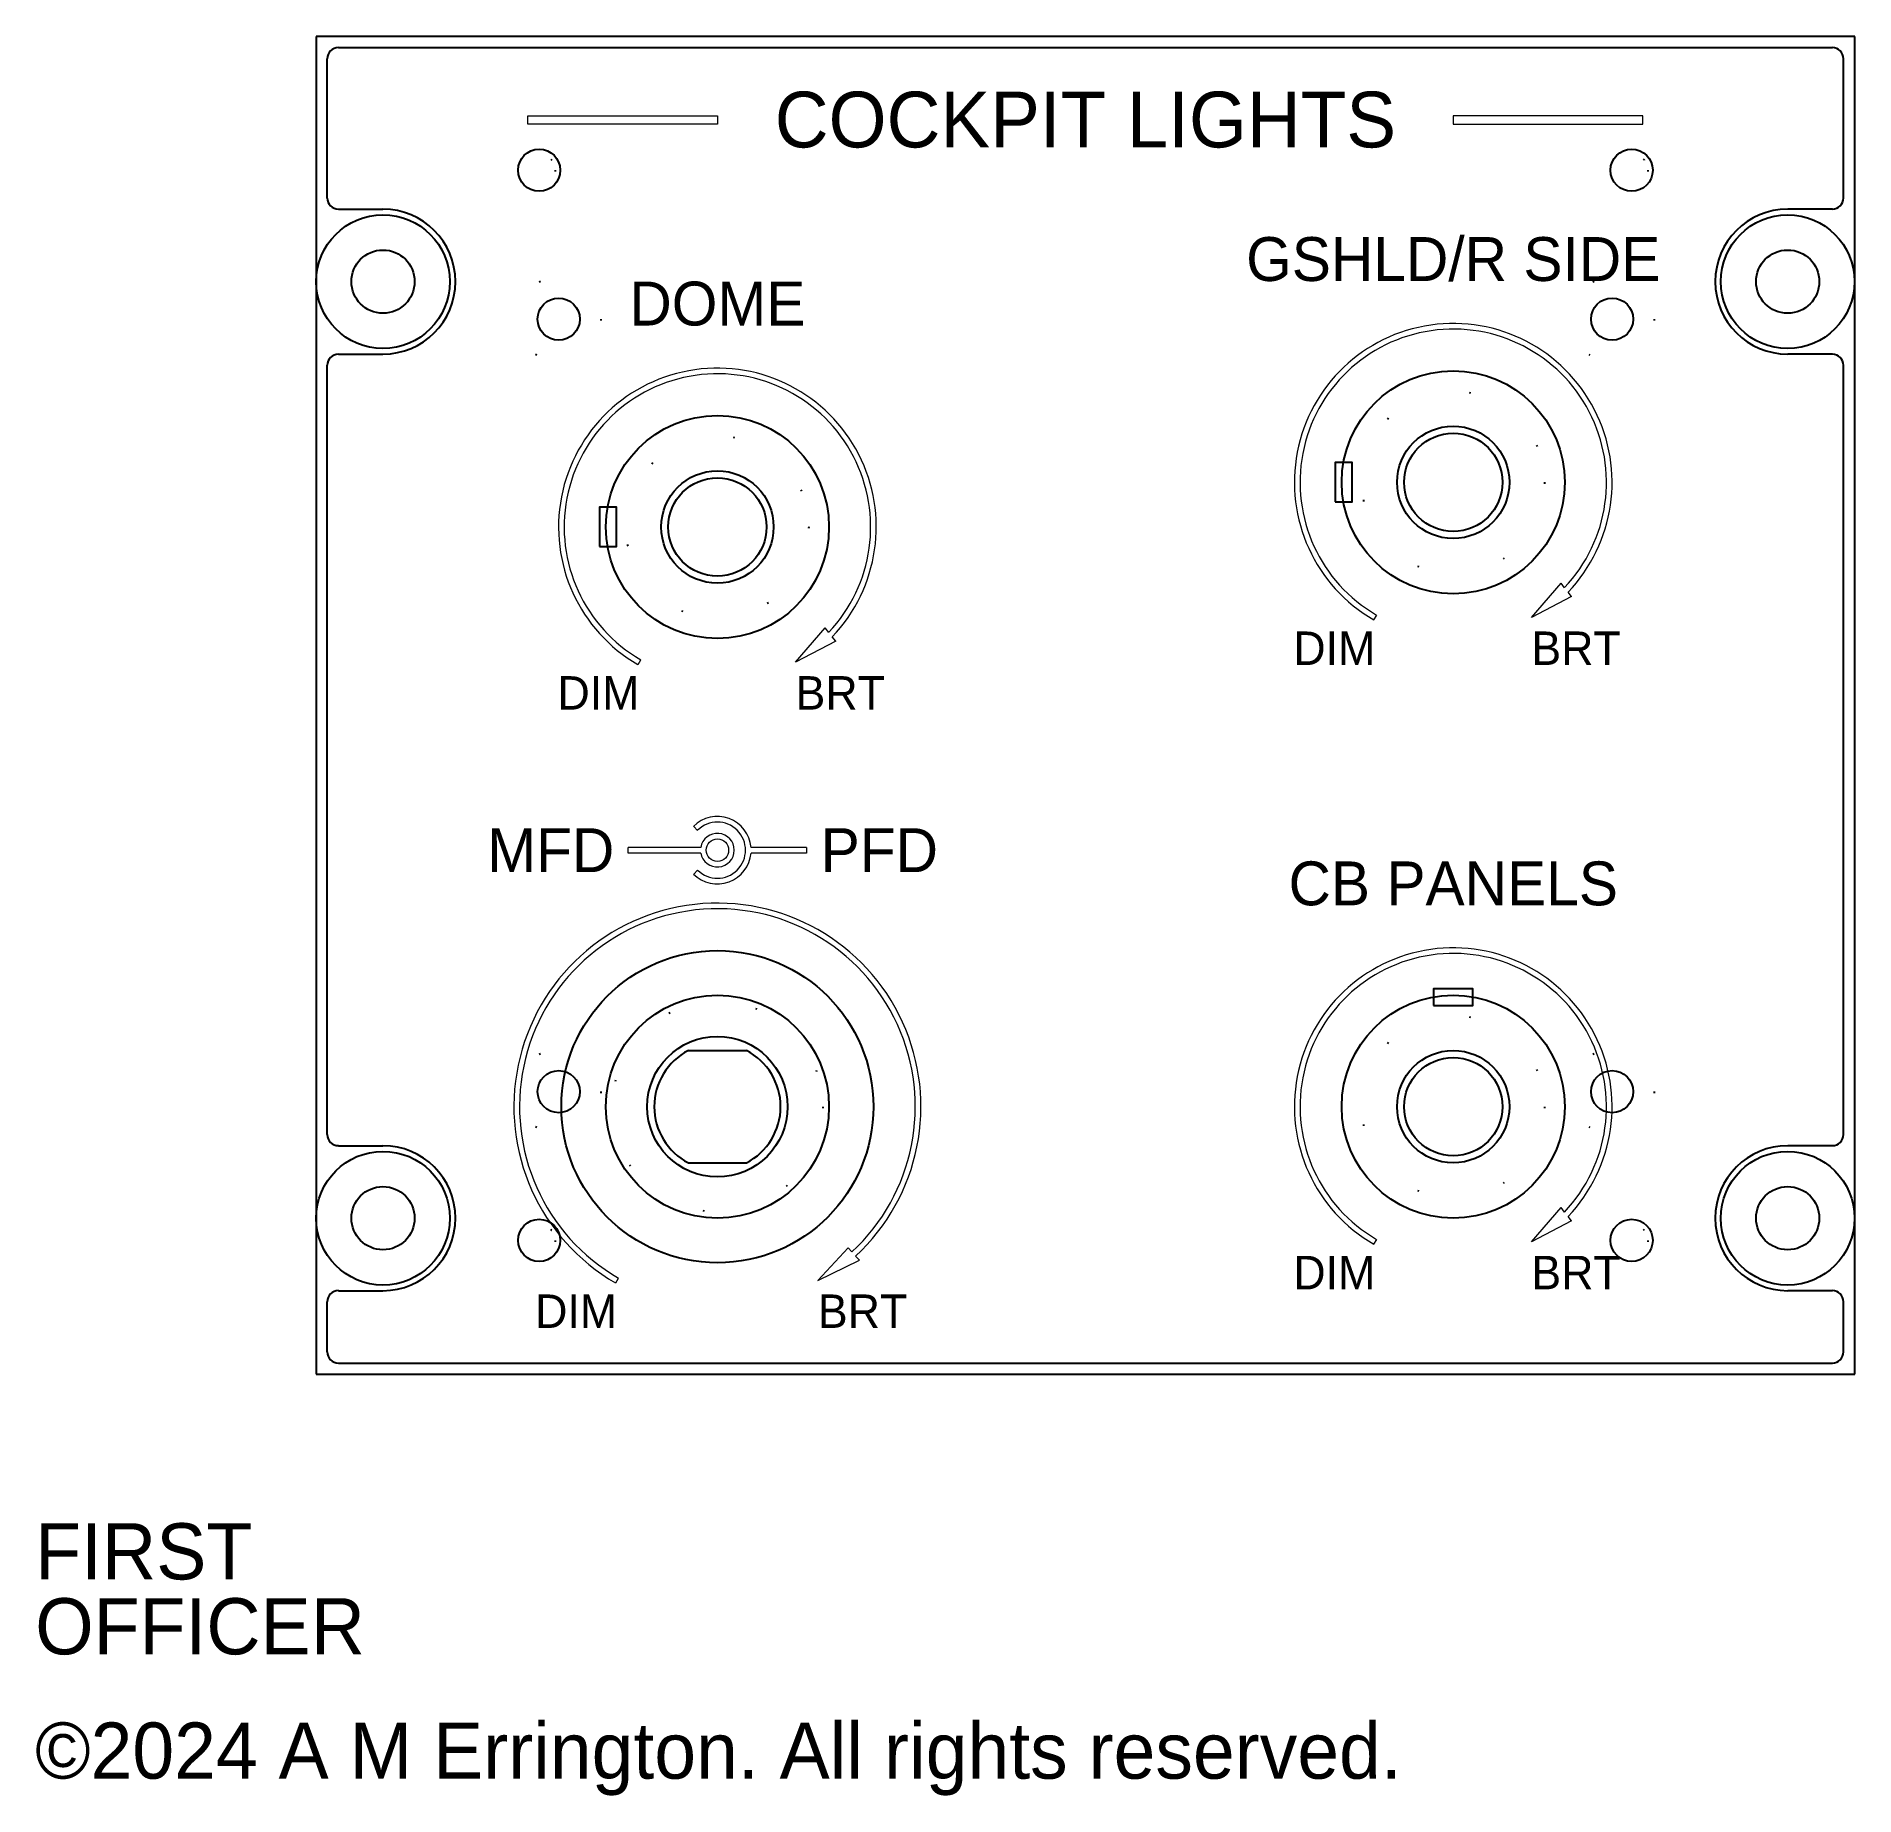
# Model space of a CAD drawing. Header units: millimetres. Extents: x -20 to 110, y -30 to 95.
import ezdxf

# ---------------------------------------------------------------- set-up
doc = ezdxf.new("R2010")
doc.units = ezdxf.units.MM
doc.linetypes.add('DOT', pattern=[6.35, 0.1, -6.25])
for name, color, linetype, lineweight, true_color in [('decal', 5, 'Continuous', 5, 0x0000ff), ('dimensions', 7, 'Continuous', 25, 0x000000), ('fascia', 6, 'Continuous', 25, 0xff00ff), ('fascia_counterbore', 3, 'DOT', 25, 0x00ff00), ('fasteners', 9, 'Continuous', 25, 0xc0c0c0), ('knobs', 9, 'Continuous', 25, 0xc0c0c0), ('plate', 1, 'Continuous', 25, 0xff0000)]:
    doc.layers.add(name, color=color, linetype=linetype, lineweight=lineweight, true_color=true_color)
doc.styles.add('textstyle0', font='')
doc.styles.add('textstyle1', font='')
doc.styles.add('textstyle10', font='')
doc.styles.add('textstyle11', font='')
doc.styles.add('textstyle12', font='')
doc.styles.add('textstyle13', font='')
doc.styles.add('textstyle14', font='')
doc.styles.add('textstyle15', font='')
doc.styles.add('textstyle2', font='')
doc.styles.add('textstyle3', font='')
doc.styles.add('textstyle4', font='')
doc.styles.add('textstyle5', font='')
doc.styles.add('textstyle6', font='')
doc.styles.add('textstyle7', font='')
doc.styles.add('textstyle8', font='')
doc.styles.add('textstyle9', font='')
doc.styles.get('textstyle0').set_extended_font_data('Arial')
doc.styles.get('textstyle1').set_extended_font_data('Arial')
doc.styles.get('textstyle10').set_extended_font_data('Arial')
doc.styles.get('textstyle11').set_extended_font_data('Arial')
doc.styles.get('textstyle12').set_extended_font_data('Arial')
doc.styles.get('textstyle13').set_extended_font_data('Arial')
doc.styles.get('textstyle14').set_extended_font_data('Arial')
doc.styles.get('textstyle15').set_extended_font_data('Arial')
doc.styles.get('textstyle2').set_extended_font_data('Arial')
doc.styles.get('textstyle3').set_extended_font_data('Arial')
doc.styles.get('textstyle4').set_extended_font_data('Arial')
doc.styles.get('textstyle5').set_extended_font_data('Arial')
doc.styles.get('textstyle6').set_extended_font_data('Arial')
doc.styles.get('textstyle7').set_extended_font_data('Arial')
doc.styles.get('textstyle8').set_extended_font_data('Arial')
doc.styles.get('textstyle9').set_extended_font_data('Arial')

msp = doc.modelspace()

# ---------------------------------------------------------------- linework, layer by layer
at = {"layer": 'decal'}
for p, q in [((86.52, 53.88), (88.64, 56.31)), ((88.89, 56), (88.64, 56.31)), ((89.38, 55.37), (89.14, 55.68)), ((89.38, 55.37), (86.52, 53.88)), ((34.13, 50.7), (36.25, 53.14)), ((36.5, 52.82), (36.25, 53.14)), ((75.31, 53.7), (75.51, 54.05)), ((37, 52.19), (34.13, 50.7)), ((37, 52.19), (36.75, 52.51)), ((22.92, 50.53), (23.12, 50.87)), ((27.16, 38.72), (26.88, 39)), ((27.39, 37.51), (22.22, 37.51)), ((22.22, 37.11), (22.22, 37.51)), ((27.39, 37.11), (22.22, 37.11)), ((34.92, 37.51), (30.97, 37.51)), ((34.92, 37.11), (30.97, 37.11)), ((34.92, 37.51), (34.92, 37.11)), ((27.16, 35.89), (26.88, 35.61)), ((86.52, 9.43), (88.64, 11.86)), ((88.89, 11.55), (88.64, 11.86)), ((89.38, 10.92), (86.52, 9.43)), ((89.38, 10.92), (89.14, 11.23)), ((75.31, 9.25), (75.51, 9.6)), ((35.72, 6.68), (37.87, 9)), ((35.72, 6.68), (38.68, 8.12)), ((38.14, 8.71), (37.87, 9)), ((38.68, 8.12), (38.41, 8.41)), ((21.33, 6.5), (21.53, 6.85))]:
    msp.add_line(p, q, dxfattribs=at)
at = {"layer": 'decal', "flags": 128}
for points in [[(28.57, 89), (15.08, 89), (15.08, 89.6), (28.57, 89.6)], [(80.96, 89), (94.45, 89), (94.45, 89.6), (80.96, 89.6)]]:
    msp.add_lwpolyline(points, close=True, dxfattribs=at)
at = {"layer": 'decal'}
msp.add_circle((28.57, 37.31), 0.8, dxfattribs=at)
for centre, radius, start, end in [((80.96, 63.5), 11.31, 316.2802, 240), ((80.96, 63.5), 10.91, 316.578, 240), ((28.57, 60.32), 11.31, 316.2802, 240), ((28.57, 60.32), 10.91, 316.578, 240), ((28.57, 37.31), 2.4, 4.7802, 135), ((28.57, 37.31), 2, 225, 135), ((28.57, 37.31), 1.2, 189.5941, 170.4059), ((28.57, 37.31), 2.4, 225, 355.2198), ((28.57, 19.05), 14.49, 312.7587, 240), ((28.57, 19.05), 14.09, 312.7587, 240), ((80.96, 19.05), 11.31, 316.2802, 240), ((80.96, 19.05), 10.91, 316.578, 240)]:
    msp.add_arc(centre, radius, start, end, dxfattribs=at)
at = {"layer": 'fascia'}
for p, q in [((0.79, 83.74), (0.79, 93.66)), ((1.59, 94.46), (107.95, 94.46)), ((108.74, 83.74), (108.74, 93.66)), ((1.59, 82.95), (4.76, 82.95)), ((107.95, 82.95), (104.77, 82.95)), ((1.59, 72.63), (4.76, 72.63)), ((107.95, 72.63), (104.77, 72.63)), ((0.79, 17.07), (0.79, 71.83)), ((108.74, 17.07), (108.74, 71.83)), ((1.59, 16.27), (4.76, 16.27)), ((107.95, 16.27), (104.77, 16.27)), ((1.59, 5.95), (4.76, 5.95)), ((107.95, 5.95), (104.77, 5.95)), ((0.79, 1.59), (0.79, 5.16)), ((108.74, 1.59), (108.74, 5.16)), ((1.59, 0.79), (107.95, 0.79))]:
    msp.add_line(p, q, dxfattribs=at)
for centre, radius in [((80.96, 63.5), 4), ((28.57, 60.32), 4), ((28.57, 19.05), 5), ((80.96, 19.05), 4)]:
    msp.add_circle(centre, radius, dxfattribs=at)
for centre, radius, start, end in [((1.59, 93.66), 0.794, 90, 180), ((107.95, 93.66), 0.794, 0, 90), ((1.59, 83.74), 0.794, 180, 270), ((4.76, 77.79), 5.16, 270, 90), ((104.77, 77.79), 5.16, 90, 270), ((107.95, 83.74), 0.794, 270, 0), ((1.59, 71.83), 0.794, 90, 180), ((107.95, 71.83), 0.794, 0, 90), ((1.59, 17.07), 0.794, 180, 270), ((107.95, 17.07), 0.794, 270, 0), ((4.76, 11.11), 5.16, 270, 90), ((104.77, 11.11), 5.16, 90, 270), ((1.59, 5.16), 0.794, 90, 180), ((107.95, 5.16), 0.794, 0, 90), ((1.59, 1.59), 0.794, 180, 270), ((107.95, 1.59), 0.794, 270, 0)]:
    msp.add_arc(centre, radius, start, end, dxfattribs=at)
at = {"layer": 'fascia_counterbore'}
for centre, radius in [((15.88, 85.72), 1.15), ((93.66, 85.72), 1.15), ((17.27, 75.12), 3), ((92.27, 75.12), 3), ((80.96, 63.5), 6.5), ((28.57, 60.32), 6.5), ((28.57, 19.05), 7.5), ((80.96, 19.05), 6.5), ((17.27, 20.12), 3), ((92.27, 20.12), 3), ((15.88, 9.53), 1.15), ((93.66, 9.53), 1.15)]:
    msp.add_circle(centre, radius, dxfattribs=at)
at = {"layer": 'fasteners'}
for centre in [(4.76, 77.79), (104.77, 77.79), (4.76, 11.11), (104.77, 11.11)]:
    msp.add_circle(centre, 4.76, dxfattribs=at)
at = {"layer": 'knobs'}
for centre, radius in [((80.96, 63.5), 7.94), ((28.57, 60.32), 7.94), ((28.57, 19.05), 11.11), ((28.57, 19.05), 7.94), ((80.96, 19.05), 7.94)]:
    msp.add_circle(centre, radius, dxfattribs=at)
at = {"layer": 'plate'}
for p, q in [((109.54, 95.25), (0, 95.25)), ((0, 95.25), (0, 0)), ((109.54, 0), (109.54, 95.25)), ((26.51, 23.05), (30.64, 23.05)), ((26.51, 15.05), (30.64, 15.05)), ((0, 0), (109.54, 0))]:
    msp.add_line(p, q, dxfattribs=at)
at = {"layer": 'plate', "flags": 128}
for points in [[(72.56, 62.1), (73.76, 62.1), (73.76, 64.9), (72.56, 64.9)], [(20.18, 58.92), (21.38, 58.92), (21.38, 61.72), (20.18, 61.72)], [(79.56, 26.25), (82.36, 26.25), (82.36, 27.45), (79.56, 27.45)]]:
    msp.add_lwpolyline(points, close=True, dxfattribs=at)
at = {"layer": 'plate'}
for centre, radius in [((15.88, 85.72), 1.5), ((93.66, 85.72), 1.5), ((4.76, 77.79), 2.25), ((104.77, 77.79), 2.25), ((17.27, 75.12), 1.5), ((92.27, 75.12), 1.5), ((80.96, 63.5), 3.5), ((28.57, 60.32), 3.5), ((80.96, 19.05), 3.5), ((17.27, 20.12), 1.5), ((92.27, 20.12), 1.5), ((4.76, 11.11), 2.25), ((104.77, 11.11), 2.25), ((15.88, 9.53), 1.5), ((93.66, 9.53), 1.5)]:
    msp.add_circle(centre, radius, dxfattribs=at)
for start, end in [(117.266, 242.734), (117.266, 242.734), (297.266, 62.734)]:
    msp.add_arc((28.57, 19.05), 4.5, start, end, dxfattribs=at)

# ---------------------------------------------------------------- texts
at = {"layer": 'decal', "char_height": 1.5, "line_spacing_factor": 0.8}
for s, insert, attachment_point, style in [('\\fFutura Md BT|b0|i0|c0|p0;\\H3.969;COCKPIT LIGHTS', (54.77, 89.3), 5, 'textstyle6'), ('\\fFutura Md BT|b0|i0|c0|p0;\\H3.125;GSHLD/R SIDE', (80.96, 77.79), 8, 'textstyle11'), ('\\fFutura Md BT|b0|i0|c0|p0;\\H3.125;DOME', (28.57, 77.79), 2, 'textstyle4'), ('\\fFutura Md BT|b0|i0|c0|p0;\\H2.381;DIM', (75.41, 52.88), 3, 'textstyle0'), ('\\fFutura Md BT|b0|i0|c0|p0;\\H2.381;BRT', (86.52, 52.88), 1, 'textstyle8'), ('\\fFutura Md BT|b0|i0|c0|p0;\\H2.381;DIM', (23.02, 49.7), 3, 'textstyle15'), ('\\fFutura Md BT|b0|i0|c0|p0;\\H2.381;BRT', (34.13, 49.7), 1, 'textstyle14'), ('\\fFutura Md BT|b0|i0|c0|p0;\\H3.125;MFD', (21.23, 37.31), 6, 'textstyle5'), ('\\fFutura Md BT|b0|i0|c0|p0;\\H3.125;PFD', (35.92, 37.31), 4, 'textstyle12'), ('\\fFutura Md BT|b0|i0|c0|p0;\\H3.125;CB PANELS', (80.96, 33.34), 8, 'textstyle13'), ('\\fFutura Md BT|b0|i0|c0|p0;\\H2.381;DIM', (75.41, 8.43), 3, 'textstyle1'), ('\\fFutura Md BT|b0|i0|c0|p0;\\H2.381;BRT', (86.52, 8.43), 1, 'textstyle9'), ('\\fFutura Md BT|b0|i0|c0|p0;\\H2.381;DIM', (21.43, 5.68), 3, 'textstyle10'), ('\\fFutura Md BT|b0|i0|c0|p0;\\H2.381;BRT', (35.72, 5.68), 1, 'textstyle7')]:
    msp.add_mtext(s, dxfattribs=dict(at, insert=insert, attachment_point=attachment_point, style=style))
at = {"layer": 'dimensions', "char_height": 1.5, "attachment_point": 7, "line_spacing_factor": 0.8}
for s, insert, style in [('\\fIsonormD|b0|i0|c0|p0;\\H4;FIRST\\POFFICER', (-20, -20), 'textstyle2'), ('\\fIsonormD|b0|i0|c0|p0;\\H4;©2024 A M Errington. All rights reserved.', (-20, -30), 'textstyle3')]:
    msp.add_mtext(s, dxfattribs=dict(at, insert=insert, style=style))

doc.saveas('drawing.dxf')
